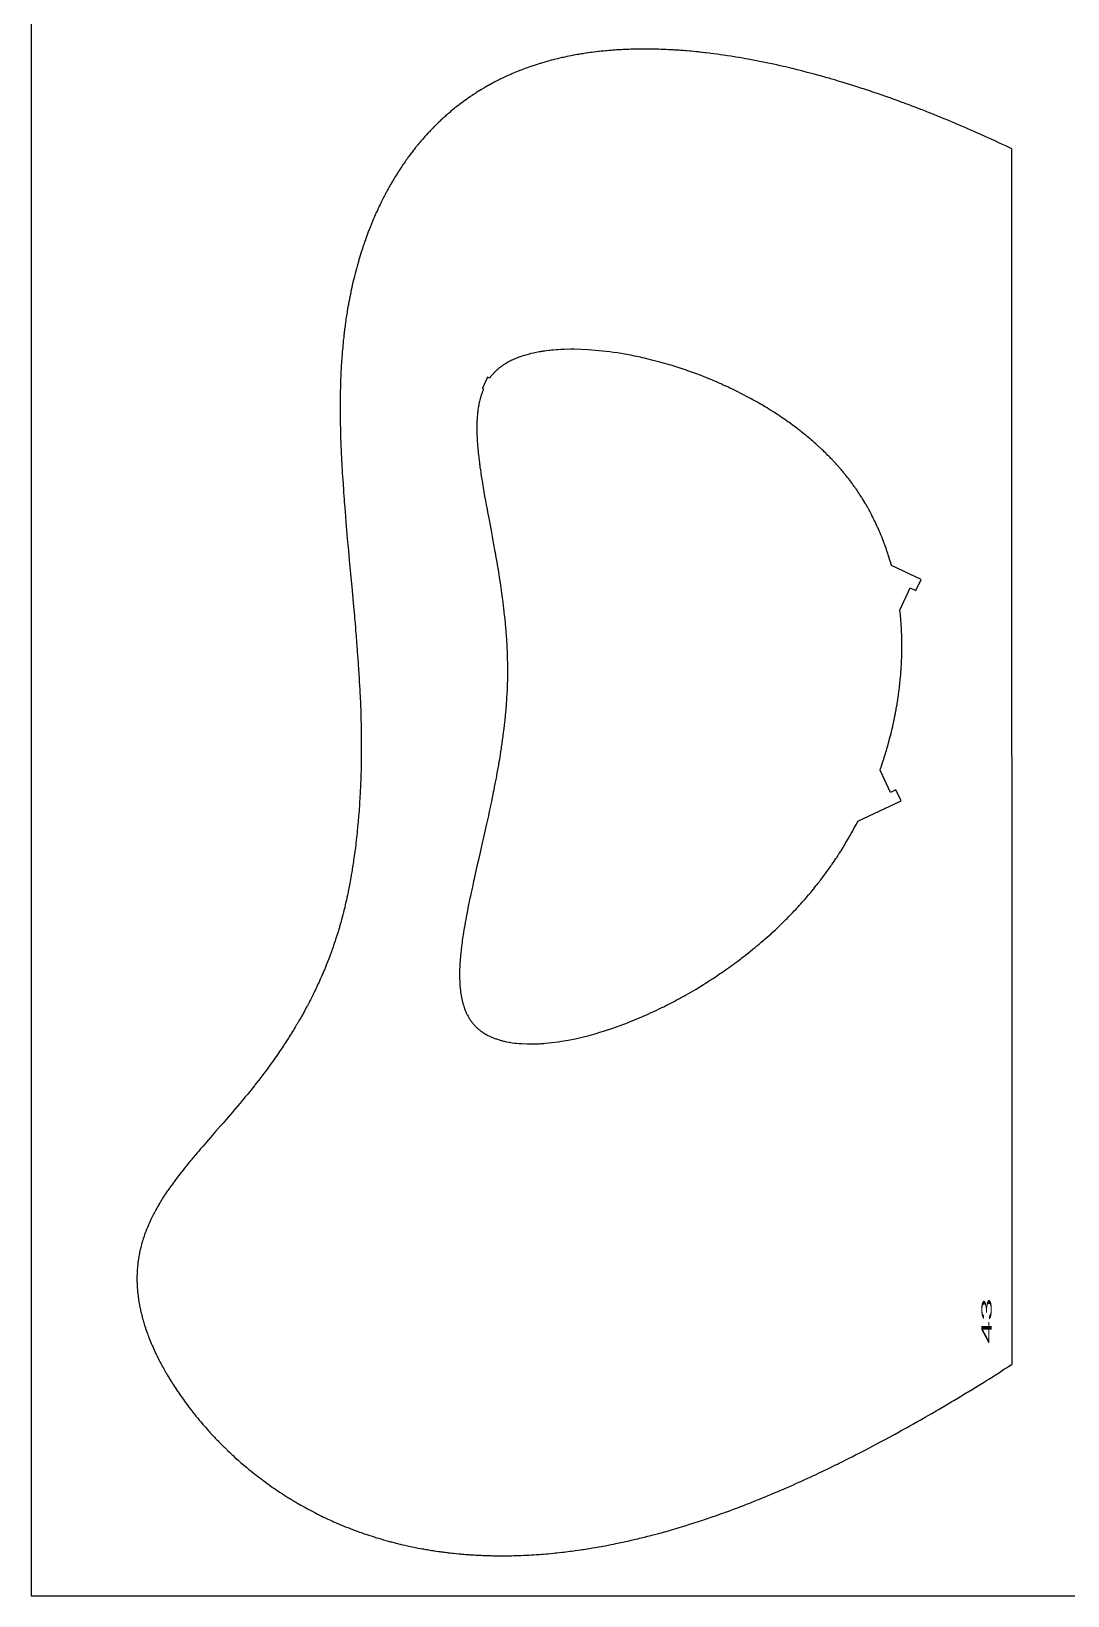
# Model space of a CAD drawing. Header units: metres. Extents: x 126 to 251, y -2 to 248.
# Drawn here: x 125.9 to 176.6, y -2.4 to 74 of the extents above; entities that cross this region are included whole.
import ezdxf

# ---------------------------------------------------------------- set-up
doc = ezdxf.new("R2010")
doc.units = ezdxf.units.M
doc.header["$MEASUREMENT"] = 0
doc.layers.add('1', color=7, linetype='Continuous', lineweight=0)
doc.styles.add('Style-ENGINEERING', font='ENGINEERING.shx')

msp = doc.modelspace()

# ---------------------------------------------------------------- linework, layer by layer
at = {"flags": 128}
for points in [[(250.89393, -2.443354), (250.89393, 247.556646), (125.89393, 247.556646), (125.89393, -2.443354), (250.89393, -2.443354)], [(173.832809, 68.251404), (173.634885, 68.345672), (173.535841, 68.392546), (173.387175, 68.462533), (173.238387, 68.532127), (173.163947, 68.566777), (173.014976, 68.635783), (172.940444, 68.670137), (172.828589, 68.721485), (172.679342, 68.789601), (172.604671, 68.823511), (172.492608, 68.87419), (172.324383, 68.949787), (172.1248, 69.03873), (172.024926, 69.082934), (171.875011, 69.148905), (171.724969, 69.214472), (171.649901, 69.247104), (171.499671, 69.312063), (171.424508, 69.34439), (171.311705, 69.39269), (171.110988, 69.477987), (171.010545, 69.520362), (170.859772, 69.58358), (170.708871, 69.646384), (170.633372, 69.67763), (170.482277, 69.73981), (170.40668, 69.770742), (170.293224, 69.816945), (170.091342, 69.898497), (169.990313, 69.938992), (169.83866, 69.999378), (169.686873, 70.059338), (169.61093, 70.089156), (169.458943, 70.148471), (169.382899, 70.177966), (169.268769, 70.222005), (169.065684, 70.299691), (168.964051, 70.338242), (168.811486, 70.3957), (168.658784, 70.452716), (168.58238, 70.481056), (168.429469, 70.537402), (168.352961, 70.565406), (168.238133, 70.607201), (168.033799, 70.680872), (167.931537, 70.717403), (167.778024, 70.771816), (167.624368, 70.825767), (167.547486, 70.852568), (167.393611, 70.905818), (167.316619, 70.932267), (167.201062, 70.971719), (166.995423, 71.041195), (166.892503, 71.075614), (166.737999, 71.12684), (166.583343, 71.17758), (166.505959, 71.202767), (166.351074, 71.25277), (166.273574, 71.277586), (166.157251, 71.314577), (166.019273, 71.358053), (165.950238, 71.379642), (165.846627, 71.411837), (165.691078, 71.459705), (165.535368, 71.507058), (165.457453, 71.530541), (165.301501, 71.577114), (165.223464, 71.600204), (165.10633, 71.634591), (164.967385, 71.674958), (164.897863, 71.694983), (164.793518, 71.72482), (164.63686, 71.769124), (164.480031, 71.812879), (164.401552, 71.83455), (164.244463, 71.877472), (164.165854, 71.898723), (164.047857, 71.930334), (163.90788, 71.967384), (163.837838, 71.985739), (163.732709, 72.013058), (163.574864, 72.053549), (163.416836, 72.093451), (163.337752, 72.113179), (163.179445, 72.152185), (163.100221, 72.171461), (162.981296, 72.200089), (162.840208, 72.233571), (162.769607, 72.250128), (162.663633, 72.274732), (162.504509, 72.311112), (162.345186, 72.346853), (162.265449, 72.364482), (162.105823, 72.39925), (162.025933, 72.416387), (161.906002, 72.441782), (161.763709, 72.471392), (161.6925, 72.485996), (161.585609, 72.50765), (161.425092, 72.539555), (161.264358, 72.570762), (161.183908, 72.586101), (161.022842, 72.616241), (160.942224, 72.63104), (160.821192, 72.652897), (160.677579, 72.678265), (160.605704, 72.690729), (160.497805, 72.709145), (160.335758, 72.736135), (160.173471, 72.762352), (160.092236, 72.775167), (159.929582, 72.800203), (159.848162, 72.81242), (159.725913, 72.830367), (159.592181, 72.849449), (159.52525, 72.858781), (159.424772, 72.872516), (159.273868, 72.892519), (159.122736, 72.911792), (159.047084, 72.921151), (158.895604, 72.939306), (158.819774, 72.9481), (158.705919, 72.960932), (158.688539, 72.962851), (158.569527, 72.975711), (158.51002, 72.981954), (158.420759, 72.991085), (158.286867, 73.004249), (158.152972, 73.016769), (158.086025, 73.022785), (157.952128, 73.034325), (157.885179, 73.039847), (157.784755, 73.047818), (157.638265, 73.058766), (157.56502, 73.063936), (157.45515, 73.071306), (157.345279, 73.078211), (157.290344, 73.081487), (157.180471, 73.087684), (157.125534, 73.090604), (157.043128, 73.094759), (156.933253, 73.099877), (156.878315, 73.102253), (156.795907, 73.105588), (156.672293, 73.110069), (156.562413, 73.113523), (156.507473, 73.115061), (156.425062, 73.117131), (156.301443, 73.119698), (156.177823, 73.121611), (156.116012, 73.12232), (156.018335, 73.123102), (155.969497, 73.123336), (155.896238, 73.12349), (155.786348, 73.123272), (155.676457, 73.122511), (155.621511, 73.121925), (155.511618, 73.120338), (155.456671, 73.119335), (155.374249, 73.117568), (155.264353, 73.114716), (155.209404, 73.113076), (155.12698, 73.110346), (155.003343, 73.105639), (154.893441, 73.100833), (154.83849, 73.098207), (154.756062, 73.093989), (154.632418, 73.087025), (154.508773, 73.079289), (154.446949, 73.075128), (154.356885, 73.068714), (154.311852, 73.065349), (154.244302, 73.060102), (154.142976, 73.051781), (154.041649, 73.042911), (153.990985, 73.038269), (153.889655, 73.028567), (153.83899, 73.023505), (153.762991, 73.015646), (153.661659, 73.004667), (153.610992, 72.998961), (153.53499, 72.990131), (153.420987, 72.976266), (153.403599, 72.974086), (153.284666, 72.958702), (153.225293, 72.950711), (153.136349, 72.938351), (153.047547, 72.925539), (153.003199, 72.918963), (152.914609, 72.905467), (152.870368, 72.898547), (152.804073, 72.887952), (152.715806, 72.87342), (152.671726, 72.86598), (152.605675, 72.854602), (152.506752, 72.83704), (152.410732, 72.819389), (152.362788, 72.810351), (152.362788, 72.810351), (152.290954, 72.796527), (152.183393, 72.775186), (152.076059, 72.753114), (152.022477, 72.741802), (151.915487, 72.718624), (151.862079, 72.706756), (151.782075, 72.688603), (151.675609, 72.663742), (151.622464, 72.651028), (151.542857, 72.6316), (151.463384, 72.611743), (151.423698, 72.601652), (151.318033, 72.574213), (151.265291, 72.560203), (151.186292, 72.538822), (151.10743, 72.517), (151.068051, 72.505922), (150.989396, 72.483434), (150.950121, 72.472022), (150.891274, 72.454693), (150.798441, 72.426792), (150.7521, 72.412603), (150.682681, 72.391019), (150.578763, 72.357963), (150.475101, 72.324085), (150.423367, 72.306836), (150.320093, 72.271713), (150.268553, 72.253837), (150.191367, 72.226628), (150.088683, 72.189609), (150.03744, 72.170779), (149.960701, 72.142132), (149.884113, 72.113001), (149.845876, 72.098252), (149.777993, 72.07173), (149.744096, 72.058323), (149.693309, 72.03803), (149.617256, 72.007177), (149.541359, 71.975825), (149.503469, 71.95996), (149.427806, 71.927854), (149.390033, 71.911611), (149.333449, 71.887008), (149.244214, 71.847542), (149.19968, 71.827538), (149.132986, 71.797192), (149.06642, 71.766435), (149.033185, 71.750902), (148.966812, 71.719524), (148.933674, 71.703678), (148.884029, 71.679714), (148.817949, 71.647394), (148.784958, 71.631076), (148.735534, 71.606399), (148.661538, 71.568936), (148.595906, 71.53518), (148.56314, 71.51814), (148.514054, 71.492379), (148.440568, 71.453278), (148.367254, 71.413625), (148.330663, 71.39359), (148.32295, 71.389347), (148.250317, 71.349024), (148.202103, 71.321896), (148.170053, 71.303702), (148.106174, 71.267052), (148.058459, 71.239336), (148.026741, 71.22075), (147.963526, 71.183318), (147.932028, 71.164471), (147.869255, 71.126518), (147.806774, 71.088219), (147.765284, 71.062495), (147.682693, 71.010585), (147.636465, 70.981116), (147.605737, 70.961362), (147.5445, 70.921597), (147.513991, 70.901586), (147.453191, 70.861305), (147.392682, 70.820682), (147.352504, 70.793409), (147.272535, 70.738408), (147.242679, 70.717626), (147.183185, 70.675806), (147.123979, 70.633646), (147.084669, 70.60535), (147.006433, 70.548305), (146.948092, 70.505125), (146.909357, 70.47615), (146.832271, 70.41775), (146.793919, 70.388324), (146.717595, 70.329023), (146.64178, 70.269124), (146.591518, 70.228859), (146.558135, 70.201868), (146.491668, 70.147534), (146.460139, 70.121479), (146.397352, 70.069051), (146.334927, 70.016196), (146.29351, 69.980724), (146.265988, 69.95697), (146.211158, 69.909212), (146.149812, 69.855083), (146.109115, 69.818762), (146.082072, 69.794444), (146.028199, 69.745557), (145.987979, 69.708673), (145.961254, 69.683979), (145.908016, 69.634342), (145.881503, 69.6094), (145.828687, 69.559265), (145.776153, 69.508798), (145.741286, 69.47497), (145.671926, 69.406872), (145.628292, 69.363476), (145.599313, 69.334415), (145.54162, 69.27598), (145.512906, 69.246606), (145.455742, 69.187546), (145.398931, 69.128071), (145.361253, 69.08819), (145.33622, 69.0615), (145.286364, 69.007875), (145.215855, 68.930959), (145.169161, 68.879314), (145.13817, 68.844721), (145.07652, 68.775143), (145.030572, 68.722618), (145.000078, 68.687438), (144.939421, 68.616689), (144.909258, 68.58112), (144.849262, 68.509593), (144.789705, 68.437548), (144.750244, 68.38923), (144.724045, 68.356891), (144.671907, 68.291907), (144.666429, 68.28503), (144.616149, 68.221473), (144.582873, 68.178969), (144.516901, 68.093643), (144.484203, 68.050823), (144.419379, 67.964869), (144.355311, 67.878502), (144.313015, 67.820697), (144.285001, 67.78206), (144.229412, 67.704546), (144.193557, 67.653944), (144.16979, 67.620136), (144.122578, 67.552343), (144.099134, 67.518358), (144.052565, 67.450213), (144.006421, 67.381836), (143.975893, 67.336123), (143.915396, 67.244391), (143.881691, 67.192615), (143.859351, 67.158026), (143.81498, 67.08868), (143.792948, 67.053923), (143.74919, 66.984241), (143.705838, 66.914337), (143.677162, 66.867612), (143.620343, 66.77387), (143.588693, 66.72097), (143.567718, 66.685635), (143.526063, 66.614804), (143.505383, 66.579308), (143.464317, 66.508155), (143.423641, 66.436788), (143.396739, 66.389093), (143.343448, 66.293422), (143.313772, 66.239443), (143.294108, 66.203391), (143.255063, 66.131133), (143.235683, 66.094926), (143.197207, 66.022357), (143.159106, 65.949583), (143.133914, 65.900953), (143.084026, 65.803422), (143.056253, 65.748402), (143.037854, 65.711659), (143.001331, 65.638022), (142.983207, 65.601128), (142.947235, 65.527191), (142.911627, 65.453054), (142.88809, 65.403518), (142.841499, 65.304185), (142.815573, 65.248155), (142.798402, 65.210741), (142.764328, 65.135766), (142.747425, 65.098204), (142.713886, 65.022936), (142.680704, 64.947473), (142.65878, 64.897057), (142.615402, 64.795966), (142.572569, 64.694335), (142.544362, 64.62639), (142.525711, 64.581009), (142.488781, 64.490045), (142.488781, 64.490045), (142.461406, 64.421645), (142.44331, 64.375961), (142.407485, 64.284392), (142.389756, 64.238507), (142.354665, 64.146536), (142.320061, 64.0543), (142.297262, 63.99266), (142.282182, 63.951502), (142.252309, 63.869029), (142.246386, 63.852523), (142.231108, 63.809717), (142.200896, 63.724045), (142.171137, 63.638292), (142.151549, 63.58108), (142.112968, 63.46655), (142.084552, 63.380562), (142.065852, 63.323194), (142.029035, 63.208354), (142.010916, 63.150883), (141.975252, 63.035841), (141.940346, 62.920666), (141.917492, 62.843809), (141.90244, 62.792538), (141.872774, 62.689921), (141.855875, 62.630502), (141.822655, 62.511564), (141.7902, 62.392492), (141.768983, 62.313036), (141.755024, 62.260033), (141.727548, 62.15395), (141.697337, 62.034483), (141.677604, 61.954766), (141.664629, 61.901591), (141.639108, 61.795163), (141.62034, 61.715277), (141.608005, 61.661989), (141.583757, 61.555338), (141.571842, 61.501975), (141.548429, 61.395177), (141.525566, 61.288283), (141.510628, 61.216966), (141.500803, 61.169398), (141.481473, 61.074206), (141.46946, 61.013929), (141.44594, 60.893286), (141.423089, 60.772525), (141.408225, 60.691952), (141.398478, 60.638209), (141.379375, 60.530653), (141.358499, 60.409545), (141.344942, 60.328743), (141.336063, 60.274846), (141.318685, 60.166987), (141.305982, 60.086035), (141.29767, 60.032039), (141.281421, 59.923982), (141.273483, 59.86992), (141.257976, 59.761732), (141.24296, 59.653458), (141.233221, 59.581228), (141.214388, 59.436653), (141.204801, 59.360352), (141.198541, 59.309461), (141.186337, 59.207625), (141.180391, 59.156679), (141.168811, 59.054733), (141.157645, 58.952714), (141.150431, 58.884661), (141.136548, 58.748459), (141.126125, 58.64111), (141.119423, 58.569501), (141.106603, 58.42618), (141.100482, 58.354469), (141.088809, 58.210946), (141.077882, 58.067292), (141.071006, 57.971451), (141.0666, 57.907526), (141.058214, 57.779601), (141.051802, 57.675446), (141.04773, 57.605975), (141.040065, 57.466947), (141.036469, 57.397391), (141.029744, 57.258198), (141.023631, 57.118897), (141.01989, 57.025972), (141.017542, 56.963995), (141.013195, 56.839981), (141.012055, 56.805089), (141.00965, 56.727556), (141.005368, 56.572523), (141.001775, 56.417531), (140.999754, 56.314227), (140.99857, 56.245366), (140.996587, 56.10767), (140.995235, 55.983768), (140.994556, 55.901181), (140.993723, 55.736038), (140.993565, 55.653481), (140.993752, 55.488399), (140.994597, 55.323356), (140.995516, 55.213349), (140.996283, 55.14002), (140.998183, 54.993385), (141.000157, 54.869683), (141.001657, 54.787226), (141.005092, 54.622339), (141.007023, 54.539908), (141.0113, 54.375071), (141.016118, 54.210266), (141.019623, 54.100414), (141.027312, 53.880751), (141.034482, 53.695451), (141.039598, 53.571938), (141.043154, 53.489604), (141.050607, 53.324958), (141.056487, 53.201491), (141.060541, 53.119187), (141.068968, 52.954599), (141.073335, 52.872314), (141.082371, 52.707763), (141.091796, 52.543235), (141.098288, 52.433562), (141.111756, 52.214245), (141.119604, 52.090896), (141.135865, 51.844231), (141.152841, 51.597609), (141.164535, 51.433217), (141.17249, 51.323632), (141.188765, 51.104484), (141.198125, 50.981225), (141.217263, 50.734733), (141.236925, 50.488273), (141.250303, 50.323982), (141.277656, 49.995436), (141.309276, 49.625872), (141.330793, 49.379523), (141.345309, 49.2153), (141.3747, 48.886876), (141.397012, 48.640574), (141.442165, 48.148003), (141.579205, 46.670382), (141.616932, 46.259912), (141.63563, 46.054667), (141.663409, 45.746783), (141.6908, 45.438876), (141.704328, 45.284913), (141.710375, 45.215627), (141.739543, 44.876899), (141.75386, 44.707538), (141.774962, 44.453498), (141.80152, 44.125049), (141.814464, 43.960828), (141.833426, 43.714499), (141.851805, 43.468174), (141.860763, 43.345014), (141.876285, 43.126066), (141.883845, 43.016593), (141.894921, 42.852387), (141.910916, 42.606082), (141.926127, 42.359783), (141.933423, 42.236636), (141.947369, 41.990348), (141.954006, 41.867206), (141.963525, 41.682498), (141.97282, 41.490953), (141.977241, 41.395182), (141.983579, 41.251528), (141.992405, 41.036053), (142.000381, 40.820585), (142.004039, 40.712854), (142.009179, 40.548695), (142.011551, 40.466617), (142.01486, 40.343503), (142.019262, 40.158836), (142.022986, 39.974174), (142.024592, 39.881845), (142.027289, 39.697192), (142.02838, 39.604867), (142.029691, 39.466383), (142.030648, 39.320493), (142.030963, 39.24755), (142.031229, 39.138136), (142.031161, 38.97402), (142.030529, 38.809908), (142.03, 38.727853), (142.028511, 38.563748), (142.027551, 38.481698), (142.025838, 38.358624), (142.023384, 38.212762), (142.021982, 38.139832), (142.01966, 38.03044), (142.015678, 37.866355), (142.011092, 37.702275), (142.00857, 37.620237), (142.003065, 37.456164), (142.00008, 37.37413), (141.99531, 37.251081), (141.989196, 37.105249), (141.989196, 37.105249), (141.98595, 37.032334), (141.980844, 36.922964), (141.972642, 36.758913), (141.963781, 36.594868), (141.959101, 36.512847), (141.949234, 36.34881), (141.944045, 36.266793), (141.935939, 36.143771), (141.924522, 35.979747), (141.91855, 35.897736), (141.909257, 35.774724), (141.899559, 35.651715), (141.894556, 35.590211), (141.882285, 35.444429), (141.87593, 35.371539), (141.866117, 35.262207), (141.850763, 35.098214), (141.834635, 34.934228), (141.826276, 34.852237), (141.80896, 34.68826), (141.8, 34.606274), (141.786176, 34.483298), (141.76702, 34.319336), (141.757127, 34.237358), (141.741888, 34.114393), (141.726162, 33.991433), (141.718116, 33.929955), (141.698388, 33.783094), (141.688255, 33.709666), (141.672712, 33.599526), (141.656755, 33.489389), (141.648618, 33.434322), (141.632026, 33.324189), (141.623569, 33.269123), (141.610681, 33.186525), (141.607953, 33.169238), (141.588992, 33.050952), (141.57933, 32.991872), (141.564607, 32.903332), (141.542002, 32.770703), (141.518764, 32.638294), (141.506906, 32.572172), (141.482704, 32.440098), (141.470359, 32.374146), (141.451533, 32.275324), (141.423402, 32.131408), (141.409034, 32.059555), (141.387102, 31.951908), (141.364707, 31.844422), (141.353334, 31.79074), (141.330235, 31.683499), (141.318508, 31.62994), (141.300692, 31.54968), (141.276515, 31.442814), (141.264244, 31.389444), (141.245607, 31.30947), (141.21713, 31.18969), (141.191285, 31.083404), (141.178173, 31.030327), (141.158265, 30.950794), (141.127861, 30.831684), (141.096798, 30.712804), (141.081016, 30.653451), (141.045341, 30.521765), (141.027188, 30.456032), (140.999559, 30.357571), (140.971447, 30.259278), (140.957207, 30.210195), (140.928358, 30.112159), (140.913747, 30.063205), (140.891596, 29.989857), (140.86464, 29.901969), (140.851008, 29.858079), (140.835741, 29.809353), (140.804825, 29.712036), (140.773402, 29.614894), (140.752172, 29.550232), (140.737894, 29.507166), (140.709037, 29.42114), (140.676097, 29.324527), (140.653857, 29.260215), (140.638905, 29.217384), (140.608705, 29.131826), (140.585793, 29.067747), (140.570395, 29.025072), (140.539302, 28.939824), (140.523606, 28.897251), (140.491919, 28.81221), (140.459837, 28.727306), (140.438229, 28.67078), (140.394489, 28.557909), (140.349489, 28.443876), (140.319092, 28.367992), (140.298651, 28.317464), (140.257346, 28.216556), (140.225998, 28.141002), (140.204925, 28.090694), (140.162357, 27.990225), (140.140863, 27.940063), (140.097457, 27.839885), (140.053494, 27.739901), (140.023877, 27.673352), (140.003995, 27.629034), (139.963902, 27.540511), (139.912534, 27.428693), (139.8779, 27.354283), (139.854639, 27.304736), (139.807706, 27.205785), (139.772147, 27.131696), (139.74827, 27.082363), (139.700107, 26.98384), (139.675822, 26.934649), (139.626845, 26.836408), (139.577328, 26.738356), (139.544016, 26.673092), (139.521676, 26.629629), (139.476677, 26.542814), (139.42635, 26.446844), (139.392511, 26.382965), (139.369825, 26.340422), (139.324147, 26.255444), (139.289623, 26.191803), (139.266481, 26.149419), (139.219893, 26.064757), (139.196449, 26.022479), (139.149259, 25.938026), (139.101669, 25.853713), (139.069721, 25.797581), (139.005295, 25.685501), (138.996505, 25.670322), (138.957635, 25.603519), (138.931605, 25.559072), (138.87927, 25.470385), (138.852966, 25.426145), (138.800084, 25.337871), (138.746842, 25.24987), (138.711148, 25.191353), (138.639288, 25.074675), (138.612179, 25.031043), (138.557699, 24.943977), (138.502873, 24.857172), (138.466132, 24.799446), (138.392196, 24.684337), (138.33635, 24.598303), (138.298934, 24.541086), (138.223661, 24.426987), (138.185806, 24.370103), (138.109664, 24.256661), (138.032951, 24.143649), (137.981496, 24.068545), (137.947055, 24.01858), (137.877845, 23.918897), (137.824554, 23.842785), (137.788887, 23.792149), (137.717221, 23.691129), (137.681224, 23.640743), (137.608904, 23.540217), (137.536155, 23.440014), (137.487421, 23.37339), (137.454829, 23.329052), (137.389397, 23.240562), (137.315399, 23.141304), (137.265843, 23.075301), (137.166198, 22.943698), (137.116113, 22.878094), (137.01543, 22.747275), (136.914072, 22.616966), (136.846133, 22.53037), (136.800679, 22.472761), (136.709393, 22.35783), (136.670732, 22.309457), (136.593147, 22.212908), (136.515218, 22.116619), (136.463078, 22.052569), (136.358355, 21.924802), (136.239858, 21.78158), (136.160483, 21.686384), (136.107408, 21.62304), (136.000902, 21.49662), (135.880554, 21.354797), (135.80004, 21.260462), (135.746248, 21.197659), (135.638412, 21.072244), (135.516735, 20.931425), (135.435435, 20.837684), (135.27248, 20.650468), (135.150028, 20.510235), (134.904806, 20.230009), (134.659616, 19.949757), (134.537211, 19.809485), (134.374368, 19.622173), (134.293153, 19.528357), (134.171657, 19.38738), (134.064044, 19.261769), (134.010393, 19.198843), (133.930133, 19.104287), (133.810279, 18.962036), (133.704346, 18.835123), (133.704346, 18.835123), (133.651614, 18.771485), (133.572834, 18.67578), (133.494461, 18.579761), (133.455436, 18.531626), (133.386338, 18.445835), (133.351929, 18.402831), (133.3005, 18.338183), (133.223787, 18.240876), (133.14762, 18.143146), (133.109752, 18.094114), (133.034466, 17.9957), (132.997057, 17.946312), (132.941249, 17.871993), (132.875599, 17.783529), (132.842982, 17.739136), (132.794326, 17.672337), (132.746005, 17.605278), (132.721973, 17.571649), (132.674175, 17.504185), (132.650411, 17.470348), (132.614938, 17.419459), (132.567973, 17.351349), (132.544636, 17.317181), (132.509816, 17.265786), (132.458016, 17.188359), (132.4162, 17.124966), (132.395428, 17.093164), (132.364444, 17.045328), (132.318366, 16.973263), (132.272781, 16.900817), (132.250178, 16.864448), (132.20536, 16.791408), (132.183149, 16.754734), (132.150086, 16.699529), (132.145601, 16.691982), (132.109822, 16.631259), (132.092099, 16.600828), (132.065725, 16.555094), (132.026646, 16.486292), (131.988156, 16.417244), (131.969135, 16.382626), (131.93155, 16.3132), (131.912989, 16.278391), (131.885441, 16.226054), (131.855407, 16.168032), (131.840555, 16.138952), (131.818487, 16.095244), (131.785863, 16.029483), (131.753819, 15.96348), (131.738018, 15.930386), (131.706865, 15.86401), (131.691515, 15.830728), (131.668776, 15.780684), (131.639, 15.713733), (131.624347, 15.68016), (131.602665, 15.629675), (131.570819, 15.553665), (131.543203, 15.485812), (131.529643, 15.451782), (131.509615, 15.400606), (131.489967, 15.349272), (131.480286, 15.323544), (131.461215, 15.271969), (131.451825, 15.246121), (131.437924, 15.207271), (131.416493, 15.14593), (131.405987, 15.115173), (131.39049, 15.068927), (131.367841, 14.999308), (131.345919, 14.929386), (131.335233, 14.894311), (131.314418, 14.823927), (131.304291, 14.788618), (131.289454, 14.735506), (131.27034, 14.664412), (131.261071, 14.628744), (131.247533, 14.575091), (131.234436, 14.521253), (131.228054, 14.494265), (131.22605, 14.485683), (131.210041, 14.415104), (131.199829, 14.368033), (131.193225, 14.336643), (131.180508, 14.273846), (131.171399, 14.226731), (131.16553, 14.195312), (131.154279, 14.132456), (131.148898, 14.101018), (131.138623, 14.038123), (131.128996, 13.975202), (131.122938, 13.93324), (131.119059, 13.905259), (131.111684, 13.849282), (131.104195, 13.787987), (131.099542, 13.747109), (131.096589, 13.719852), (131.091044, 13.665323), (131.087199, 13.624413), (131.084785, 13.597134), (131.080315, 13.542562), (131.078258, 13.515269), (131.0745, 13.460668), (131.071217, 13.406048), (131.06929, 13.369625), (131.066065, 13.296753), (131.063993, 13.235241), (131.062941, 13.19422), (131.062386, 13.166866), (131.061625, 13.112146), (131.061358, 13.071094), (131.061326, 13.04372), (131.061607, 12.988958), (131.06192, 12.96157), (131.062891, 12.906781), (131.064321, 12.851973), (131.065527, 12.815425), (131.068547, 12.742304), (131.072325, 12.669973), (131.07528, 12.621735), (131.077442, 12.589569), (131.082228, 12.525217), (131.086219, 12.476937), (131.089071, 12.444743), (131.09523, 12.380336), (131.098537, 12.348123), (131.105604, 12.283679), (131.113271, 12.21921), (131.118716, 12.176217), (131.122492, 12.147549), (131.130398, 12.090197), (131.13164, 12.081486), (131.139014, 12.031215), (131.144118, 11.997762), (131.154771, 11.930999), (131.160319, 11.897689), (131.17185, 11.831211), (131.183954, 11.764918), (131.192338, 11.720825), (131.198065, 11.691474), (131.209847, 11.632879), (131.216135, 11.60251), (131.229057, 11.541884), (131.242435, 11.481406), (131.251603, 11.441168), (131.270531, 11.360885), (131.27783, 11.330844), (131.292752, 11.270867), (131.308103, 11.211029), (131.318571, 11.171214), (131.340065, 11.091763), (131.348314, 11.06203), (131.365119, 11.002664), (131.382327, 10.943429), (131.394021, 10.904011), (131.417935, 10.825346), (131.436325, 10.766495), (131.4488, 10.72733), (131.474256, 10.649165), (131.487236, 10.610164), (131.513693, 10.532324), (131.540804, 10.454696), (131.559238, 10.403061), (131.571685, 10.368688), (131.596954, 10.300065), (131.61866, 10.24229), (131.633324, 10.203835), (131.663114, 10.127077), (131.678238, 10.088772), (131.708938, 10.012308), (131.740235, 9.936039), (131.761428, 9.885299), (131.775701, 9.851519), (131.804591, 9.784071), (131.830098, 9.725504), (131.847292, 9.68652), (131.882131, 9.608699), (131.899774, 9.569861), (131.935504, 9.492329), (131.971819, 9.414987), (131.996351, 9.363529), (132.012847, 9.32927), (132.046178, 9.260862), (132.053911, 9.245142), (132.079832, 9.192845), (132.097237, 9.15807), (132.132338, 9.08873), (132.150034, 9.054166), (132.185712, 8.985243), (132.221767, 8.916593), (132.246011, 8.870976), (132.294988, 8.780096), (132.339617, 8.6987), (132.369655, 8.644642), (132.389805, 8.608694), (132.430402, 8.537013), (132.461107, 8.483437), (132.481698, 8.447808), (132.523169, 8.376758), (132.523169, 8.376758), (132.544048, 8.341336), (132.586087, 8.270697), (132.6285, 8.200328), (132.65698, 8.153563), (132.714425, 8.060383), (132.747019, 8.008172), (132.768859, 7.973446), (132.812804, 7.904183), (132.834908, 7.869647), (132.879376, 7.800762), (132.924187, 7.732126), (132.95425, 7.686505), (133.014824, 7.595586), (133.049157, 7.544632), (133.072148, 7.510737), (133.118376, 7.443124), (133.188325, 7.342144), (133.235357, 7.275112), (133.266888, 7.230551), (133.330366, 7.141731), (133.384353, 7.067098), (133.420562, 7.0175), (133.4935, 6.918679), (133.530228, 6.869456), (133.604201, 6.771384), (133.678864, 6.673809), (133.72902, 6.609035), (133.762627, 6.565974), (133.830245, 6.480146), (133.868518, 6.43204), (133.945576, 6.336196), (134.023316, 6.240845), (134.075522, 6.177552), (134.110494, 6.135478), (134.180842, 6.051622), (134.251729, 5.968155), (134.287374, 5.926568), (134.341095, 5.86437), (134.422245, 5.771483), (134.504078, 5.67909), (134.545251, 5.633079), (134.612714, 5.558363), (134.646616, 5.521128), (134.697682, 5.465429), (134.774763, 5.38223), (134.852421, 5.299448), (134.891467, 5.258214), (134.969994, 5.176061), (135.009475, 5.135142), (135.068969, 5.07396), (135.081178, 5.061475), (135.150557, 4.990981), (135.196991, 4.944225), (135.228027, 4.913162), (135.290292, 4.85129), (135.337159, 4.805111), (135.368484, 4.774431), (135.431325, 4.713326), (135.462842, 4.6829), (135.526066, 4.622304), (135.589546, 4.562047), (135.632007, 4.522063), (135.717268, 4.442546), (135.762589, 4.400691), (135.853609, 4.317484), (135.945135, 4.234947), (136.006431, 4.180294), (136.04742, 4.144024), (136.129696, 4.071879), (136.176151, 4.03153), (136.269437, 3.951331), (136.363225, 3.871798), (136.426029, 3.819146), (136.468022, 3.784209), (136.552306, 3.71473), (136.627556, 3.653411), (136.665299, 3.622908), (136.722059, 3.577347), (136.80753, 3.509443), (136.893396, 3.442066), (136.936478, 3.408574), (137.022938, 3.341985), (137.066317, 3.308887), (137.131571, 3.259488), (137.218922, 3.194082), (137.262746, 3.161576), (137.328669, 3.113064), (137.42797, 3.040851), (137.506785, 2.984265), (137.54631, 2.956128), (137.605745, 2.914117), (137.695228, 2.851541), (137.785108, 2.789493), (137.830198, 2.758667), (137.920676, 2.697412), (137.966064, 2.666983), (138.034334, 2.621587), (138.12571, 2.561524), (138.171548, 2.531692), (138.240493, 2.487192), (138.344331, 2.421002), (138.438349, 2.361927), (138.485513, 2.332595), (138.556452, 2.288854), (138.663298, 2.223822), (138.770668, 2.159487), (138.82455, 2.127582), (138.93271, 2.064295), (138.986987, 2.032914), (139.068651, 1.986172), (139.177999, 1.924464), (139.232872, 1.893874), (139.31543, 1.84832), (139.398287, 1.803163), (139.439827, 1.780733), (139.489408, 1.754145), (139.58874, 1.701472), (139.688301, 1.649466), (139.754801, 1.615165), (139.79919, 1.592462), (139.888103, 1.54745), (139.988343, 1.497435), (140.055295, 1.464459), (140.099985, 1.442638), (140.189499, 1.399384), (140.25675, 1.367284), (140.301639, 1.346045), (140.391549, 1.303955), (140.436571, 1.283103), (140.526745, 1.241784), (140.617094, 1.200978), (140.677423, 1.174059), (140.717686, 1.156238), (140.798314, 1.120899), (140.911146, 1.072218), (140.986515, 1.040198), (141.036827, 1.019044), (141.137608, 0.977198), (141.213331, 0.946216), (141.263879, 0.925753), (141.365131, 0.885286), (141.415835, 0.865281), (141.517399, 0.825729), (141.619171, 0.786785), (141.687134, 0.76116), (141.732494, 0.744226), (141.823336, 0.710717), (141.938541, 0.66899), (142.01549, 0.641596), (142.066852, 0.623521), (142.169732, 0.587823), (142.247026, 0.561442), (142.29862, 0.544042), (142.401959, 0.509691), (142.453705, 0.492739), (142.557351, 0.459282), (142.661199, 0.426421), (142.730544, 0.404843), (142.776823, 0.390604), (142.869503, 0.362478), (142.987029, 0.32755), (143.065522, 0.30468), (143.117913, 0.289618), (143.222846, 0.259934), (143.301677, 0.238058), (143.354294, 0.223657), (143.459679, 0.195295), (143.512446, 0.181334), (143.61813, 0.153851), (143.724013, 0.126952), (143.794712, 0.109343), (143.841894, 0.097748), (143.936376, 0.074902), (143.981897, 0.064072), (144.073046, 0.042732), (144.164341, 0.021816), (144.225285, 0.008108), (144.347365, -0.018744), (144.439094, -0.038389), (144.500327, -0.051251), (144.622985, -0.076412), (144.68441, -0.088712), (144.807451, -0.11275), (144.930749, -0.13604), (145.013089, -0.151152), (145.068046, -0.161042), (145.17811, -0.180382), (145.195301, -0.183347), (145.250065, -0.19269), (145.359592, -0.210917), (145.469117, -0.228536), (145.542133, -0.239945), (145.590809, -0.247403), (145.688162, -0.261963), (145.797683, -0.277778), (145.870696, -0.287992), (145.919371, -0.294655), (146.01672, -0.307632), (146.01672, -0.307632), (146.089731, -0.317061), (146.138405, -0.323203), (146.235751, -0.335142), (146.284424, -0.34094), (146.381769, -0.352194), (146.479113, -0.362995), (146.544008, -0.369945), (146.673797, -0.383247), (146.796038, -0.395052), (146.877532, -0.402534), (146.93186, -0.407351), (147.040516, -0.416573), (147.122007, -0.423133), (147.176334, -0.427337), (147.284987, -0.435339), (147.339313, -0.439138), (147.447964, -0.446336), (147.556613, -0.453002), (147.629046, -0.457151), (147.677334, -0.459787), (147.773909, -0.464748), (147.896135, -0.470434), (147.977619, -0.473859), (148.031941, -0.475981), (148.140584, -0.479837), (148.222065, -0.482392), (148.276385, -0.483935), (148.385025, -0.48664), (148.439345, -0.487803), (148.547983, -0.489748), (148.65662, -0.49119), (148.729044, -0.491874), (148.87389, -0.492578), (148.996103, -0.492488), (149.077577, -0.492082), (149.131893, -0.491658), (149.240523, -0.490445), (149.321995, -0.489216), (149.37631, -0.488246), (149.484938, -0.485943), (149.539251, -0.484611), (149.647877, -0.481589), (149.756502, -0.47809), (149.828918, -0.475494), (149.973749, -0.469674), (150.095948, -0.464115), (150.177413, -0.46008), (150.231723, -0.457246), (150.340342, -0.451229), (150.421805, -0.446414), (150.476114, -0.44306), (150.58473, -0.43601), (150.639038, -0.432314), (150.747652, -0.424581), (150.856266, -0.416395), (150.928674, -0.410688), (151.07349, -0.398677), (151.144765, -0.392474), (151.287315, -0.379495), (151.429863, -0.365755), (151.524894, -0.356176), (151.588248, -0.349604), (151.714954, -0.336015), (151.857496, -0.320023), (151.952523, -0.308949), (152.015874, -0.301385), (152.142576, -0.285819), (152.237601, -0.273765), (152.30095, -0.265549), (152.427648, -0.248686), (152.490997, -0.240041), (152.617693, -0.222323), (152.744387, -0.204038), (152.828849, -0.191535), (152.885157, -0.183062), (152.997772, -0.165783), (153.014952, -0.163109), (153.165618, -0.139215), (153.265925, -0.122873), (153.332736, -0.111797), (153.466213, -0.089212), (153.566196, -0.071896), (153.632791, -0.060175), (153.765842, -0.036307), (153.832296, -0.024163), (153.965067, 0.000543), (154.097653, 0.025802), (154.185942, 0.042946), (154.244757, 0.054509), (154.36228, 0.077956), (154.482632, 0.102436), (154.562784, 0.119001), (154.722894, 0.152717), (154.802852, 0.169865), (154.962577, 0.204736), (155.122048, 0.240365), (155.228223, 0.264536), (155.298945, 0.280834), (155.440243, 0.313868), (155.559313, 0.342192), (155.638617, 0.361302), (155.797044, 0.400064), (155.876167, 0.419714), (156.034237, 0.459547), (156.192072, 0.500085), (156.297166, 0.527498), (156.367172, 0.545944), (156.507047, 0.583244), (156.624928, 0.615134), (156.703444, 0.636606), (156.860308, 0.680054), (156.938657, 0.702028), (157.095189, 0.746473), (157.251503, 0.791573), (157.355592, 0.822001), (157.424931, 0.842445), (157.563483, 0.883713), (157.680257, 0.918923), (157.75804, 0.942594), (157.913449, 0.990405), (157.991076, 1.014544), (158.146176, 1.063285), (158.301072, 1.112637), (158.404223, 1.145875), (158.472942, 1.168182), (158.61026, 1.213151), (158.726, 1.251459), (158.803099, 1.277181), (158.957151, 1.329065), (159.034104, 1.355224), (159.187866, 1.407976), (159.341438, 1.4613), (159.443714, 1.497164), (159.511851, 1.521213), (159.648016, 1.569641), (159.762791, 1.610844), (159.83925, 1.638484), (159.992032, 1.694176), (160.068355, 1.722226), (160.220866, 1.778731), (160.373198, 1.835772), (160.474654, 1.874094), (160.542248, 1.899772), (160.677333, 1.951439), (160.791204, 1.995353), (160.867064, 2.024791), (161.018656, 2.084051), (161.094388, 2.113872), (161.245726, 2.173894), (161.396897, 2.234418), (161.497585, 2.275045), (161.564669, 2.302251), (161.698741, 2.356955), (161.811764, 2.403412), (161.887063, 2.434535), (162.037539, 2.497141), (162.112717, 2.528625), (162.262954, 2.591947), (162.413034, 2.655741), (162.513001, 2.698531), (162.712728, 2.784727), (162.824955, 2.833572), (162.899726, 2.866277), (163.049153, 2.932028), (163.123811, 2.965072), (163.273014, 3.031495), (163.42207, 3.098361), (163.521359, 3.143183), (163.719743, 3.233408), (163.859079, 3.297307), (163.9519, 3.340115), (164.137375, 3.426229), (164.230031, 3.469533), (164.415179, 3.55663), (164.600111, 3.644374), (164.72328, 3.703225), (164.805341, 3.742615), (164.969338, 3.82177), (165.000453, 3.836853), (165.190403, 3.929375), (165.316848, 3.991388), (165.401061, 4.032876), (165.569291, 4.116198), (165.695293, 4.178992), (165.779213, 4.220996), (165.94686, 4.305343), (166.030589, 4.347684), (166.197857, 4.432699), (166.364875, 4.518154), (166.476084, 4.575364), (166.698176, 4.690358), (166.807047, 4.747085), (167.024482, 4.861078), (167.241514, 4.975781), (167.385981, 5.052638), (167.482196, 5.104047), (167.674394, 5.207272), (167.890254, 5.324039), (167.890254, 5.324039), (168.033949, 5.402255), (168.129653, 5.454563), (168.320841, 5.559567), (168.46404, 5.638657), (168.559415, 5.691543), (168.749952, 5.797692), (168.845115, 5.850953), (169.035229, 5.957847), (169.225065, 6.065228), (169.351471, 6.137084), (169.435675, 6.185106), (169.603922, 6.281429), (169.710283, 6.342576), (169.922754, 6.465309), (170.134895, 6.588622), (170.276142, 6.671148), (170.370227, 6.726306), (170.558208, 6.836955), (170.76939, 6.961958), (170.910004, 7.045598), (171.003671, 7.101492), (171.190824, 7.213599), (171.331031, 7.297955), (171.424429, 7.354323), (171.611048, 7.467369), (171.704271, 7.524045), (171.890543, 7.637702), (172.076588, 7.751759), (172.200493, 7.828017), (172.448007, 7.981054), (172.604436, 8.078252), (172.708636, 8.143202), (172.916833, 8.273459), (173.020831, 8.338764), (173.228627, 8.469726), (173.436162, 8.60115), (173.574374, 8.689019), (173.666452, 8.74771), (173.850458, 8.865356), (173.832809, 68.251404)], [(166.313382, 35.402545), (168.425063, 36.387238), (168.171492, 36.931022), (167.8996, 36.804237), (167.392458, 37.891806), (167.422179, 37.976463), (167.441769, 38.032954), (167.480409, 38.146058), (167.499459, 38.20267), (167.537017, 38.316011), (167.573853, 38.429503), (167.598008, 38.505246), (167.64535, 38.656918), (167.680009, 38.770829), (167.702709, 38.846842), (167.747138, 38.999033), (167.768864, 39.075208), (167.81134, 39.227707), (167.89237, 39.53326), (167.930917, 39.686287), (167.968147, 39.839464), (167.986268, 39.916104), (168.012828, 40.031125), (168.038644, 40.146213), (168.051272, 40.203781), (168.084033, 40.357365), (168.099915, 40.434192), (168.123111, 40.549472), (168.145556, 40.664795), (168.156496, 40.72247), (168.177811, 40.837845), (168.188185, 40.895544), (168.203392, 40.982104), (168.223005, 41.097536), (168.232527, 41.155258), (168.246454, 41.241847), (168.259953, 41.328441), (168.266542, 41.371739), (168.289101, 41.525688), (168.299871, 41.602661), (168.315388, 41.718112), (168.330139, 41.833549), (168.337226, 41.89126), (168.350824, 42.006666), (168.357335, 42.064358), (168.366738, 42.150882), (168.378601, 42.266217), (168.384242, 42.323869), (168.392341, 42.410327), (168.400003, 42.496758), (168.403671, 42.539963), (168.412916, 42.655138), (168.417247, 42.712704), (168.423378, 42.799023), (168.429069, 42.885305), (168.43175, 42.928431), (168.436782, 43.014652), (168.439133, 43.057747), (168.442453, 43.122368), (168.449329, 43.275438), (168.452242, 43.351914), (168.455957, 43.46655), (168.458882, 43.581088), (168.460048, 43.638317), (168.461786, 43.752696), (168.462358, 43.809844), (168.462844, 43.895511), (168.462797, 44.009628), (168.462474, 44.06664), (168.461617, 44.152098), (168.460312, 44.237482), (168.45949, 44.280145), (168.45675, 44.393817), (168.455079, 44.4506), (168.452197, 44.535704), (168.448864, 44.620724), (168.447027, 44.663201), (168.443015, 44.748089), (168.440839, 44.790499), (168.437362, 44.854071), (168.43055, 44.966957), (168.426841, 45.023336), (168.420898, 45.107821), (168.414499, 45.192206), (168.411129, 45.23436), (168.404045, 45.318589), (168.400331, 45.360664), (168.394546, 45.423725), (168.386432, 45.507711), (168.382203, 45.549662), (168.375644, 45.612536), (168.365321, 45.706724), (168.872463, 46.794294), (169.144355, 46.667508), (169.397926, 47.211293), (167.948367, 47.887233), (167.898557, 48.063543), (167.872769, 48.151358), (167.846392, 48.238941), (167.832983, 48.282645), (167.80572, 48.369875), (167.791867, 48.4134), (167.770811, 48.478575), (167.742217, 48.565263), (167.727697, 48.608514), (167.705639, 48.673274), (167.671926, 48.77015), (167.641326, 48.855992), (167.625802, 48.898817), (167.602237, 48.962933), (167.56626, 49.05883), (167.529525, 49.154392), (167.510874, 49.202046), (167.477247, 49.286552), (167.460208, 49.328702), (167.434368, 49.391799), (167.394974, 49.486151), (167.354817, 49.580147), (167.334453, 49.62701), (167.29315, 49.720464), (167.272211, 49.767053), (167.240444, 49.836764), (167.202236, 49.919112), (167.182904, 49.960174), (167.153622, 50.021627), (167.109057, 50.113488), (167.063721, 50.204962), (167.040763, 50.250552), (166.994269, 50.341438), (166.970732, 50.386731), (166.935063, 50.454484), (166.886826, 50.544467), (166.862416, 50.589305), (166.825438, 50.65637), (166.788021, 50.723203), (166.769149, 50.756531), (166.723976, 50.835295), (166.701158, 50.874551), (166.666643, 50.933279), (166.614217, 51.021013), (166.561009, 51.108313), (166.534111, 51.1518), (166.497942, 51.209611), (166.479726, 51.238442), (166.452239, 51.281597), (166.410639, 51.34612), (166.37329, 51.403261), (166.354484, 51.431756), (166.32611, 51.474404), (166.28318, 51.538162), (166.239805, 51.60166), (166.217951, 51.633312), (166.178824, 51.689419), (166.159129, 51.717395), (166.12942, 51.759261), (166.084485, 51.821837), (166.039104, 51.884147), (166.016245, 51.9152), (165.970192, 51.977104), (165.946998, 52.007954), (165.911996, 52.054101), (165.859751, 52.122089), (165.824616, 52.167226), (165.801058, 52.197234), (165.753622, 52.257048), (165.717767, 52.301733), (165.693731, 52.331438), (165.645344, 52.390649), (165.620994, 52.420153), (165.571984, 52.478959), (165.522562, 52.537497), (165.489388, 52.576372), (165.422499, 52.653762), (165.38456, 52.697083), (165.359143, 52.725879), (165.308011, 52.783268), (165.282298, 52.811861), (165.230579, 52.868844), (165.178472, 52.925556), (165.14352, 52.963213), (165.073109, 53.038164), (165.046532, 53.066146), (164.993095, 53.121906), (164.939287, 53.177394), (164.903211, 53.214234), (164.83057, 53.28755), (164.775668, 53.342218), (164.738867, 53.378512), (164.664793, 53.450734), (164.627522, 53.486662), (164.552516, 53.558153), (164.476899, 53.629155), (164.323866, 53.769691), (164.2804, 53.808864), (164.251321, 53.834893), (164.192919, 53.886743), (164.163597, 53.912565), (164.104713, 53.964), (164.045513, 54.015159), (164.045513, 54.015159), (164.005873, 54.049111), (163.926179, 54.116645), (163.896153, 54.141843), (163.835874, 54.19203), (163.775294, 54.24194), (163.734743, 54.275058), (163.653247, 54.340923), (163.591787, 54.389996), (163.550655, 54.422556), (163.468011, 54.487304), (163.426503, 54.519492), (163.343118, 54.583494), (163.259249, 54.646997), (163.090091, 54.772505), (162.994129, 54.842224), (162.929838, 54.888351), (162.886838, 54.918946), (162.800509, 54.979759), (162.73548, 55.025039), (162.691994, 55.055068), (162.604708, 55.114749), (162.56091, 55.1444), (162.473009, 55.203325), (162.384708, 55.261744), (162.206941, 55.377065), (162.139889, 55.419787), (162.095072, 55.44811), (162.005166, 55.504376), (161.960079, 55.532317), (161.869643, 55.58782), (161.778864, 55.642812), (161.596308, 55.751266), (161.550468, 55.77806), (161.458553, 55.831264), (161.366332, 55.883955), (161.181008, 55.987797), (161.08792, 56.038947), (160.900937, 56.1397), (160.712931, 56.238387), (160.33412, 56.429543), (160.280574, 56.455757), (160.173292, 56.507691), (160.065769, 56.558965), (159.993958, 56.592781), (159.946029, 56.615161), (159.850043, 56.65953), (159.741864, 56.708818), (159.669636, 56.741308), (159.621437, 56.762804), (159.524934, 56.805401), (159.452467, 56.837005), (159.404116, 56.857909), (159.307321, 56.899322), (159.258879, 56.919831), (159.161913, 56.960453), (159.064842, 57.000546), (158.870424, 57.079145), (158.760922, 57.122424), (158.687871, 57.150904), (158.63915, 57.169724), (158.541665, 57.206965), (158.468519, 57.234547), (158.41974, 57.252768), (158.322154, 57.28881), (158.273348, 57.30663), (158.175718, 57.34187), (158.078068, 57.376576), (157.882744, 57.444378), (157.8095, 57.46925), (157.760675, 57.485663), (157.663037, 57.518087), (157.614227, 57.534096), (157.516629, 57.565711), (157.419068, 57.596787), (157.224092, 57.657316), (157.175384, 57.67211), (157.07802, 57.701292), (156.98073, 57.729931), (156.786408, 57.785578), (156.689393, 57.812586), (156.495695, 57.864964), (156.302497, 57.915156), (155.917866, 58.00896), (155.869973, 58.020067), (155.774323, 58.041867), (155.67886, 58.063117), (155.48853, 58.103958), (155.393679, 58.123549), (155.20465, 58.161068), (155.016571, 58.196365), (154.643531, 58.260272), (154.550969, 58.274852), (154.366743, 58.302331), (154.183767, 58.327564), (153.821836, 58.371273), (153.115926, 58.431511), (152.773016, 58.447956), (152.437514, 58.455229), (152.272709, 58.455413), (151.949322, 58.448848), (151.790875, 58.442089), (151.63468, 58.433005), (151.557449, 58.42759), (151.404759, 58.415009), (151.329318, 58.407842), (151.25449, 58.40009), (151.217308, 58.395995), (151.070158, 58.378146), (150.997542, 58.368341), (150.925577, 58.357948), (150.889842, 58.35253), (150.818869, 58.341254), (150.783634, 58.335394), (150.731099, 58.326328), (150.457478, 58.27236), (150.324929, 58.241819), (150.195308, 58.2089), (150.131617, 58.191547), (150.006516, 58.155051), (149.945122, 58.135907), (149.884511, 58.116163), (149.854501, 58.106067), (149.736461, 58.064183), (149.678654, 58.04234), (149.621667, 58.019896), (149.593483, 58.008448), (149.537742, 57.9851), (149.510186, 57.9732), (149.469249, 57.955067), (149.362433, 57.90505), (149.310323, 57.879135), (149.25909, 57.852613), (149.233804, 57.839125), (149.183901, 57.811693), (149.159285, 57.797749), (149.122784, 57.776549), (149.074912, 57.747749), (149.051318, 57.733121), (149.01636, 57.710893), (148.981923, 57.688322), (148.9649, 57.676907), (148.935593, 57.65684), (148.916275, 57.643318), (148.878165, 57.615929), (148.859372, 57.602062), (148.822308, 57.573986), (148.785934, 57.545453), (148.762066, 57.526179), (148.746324, 57.513218), (148.715241, 57.487027), (148.697992, 57.472139), (148.664, 57.442024), (148.630678, 57.41146), (148.608833, 57.390836), (148.594433, 57.376977), (148.566025, 57.348995), (148.534684, 57.317096), (148.514153, 57.295585), (148.500625, 57.281135), (148.473952, 57.251976), (148.454281, 57.229879), (148.441324, 57.215039), (148.415788, 57.185102), (148.403207, 57.170004), (148.378419, 57.139552), (148.354126, 57.108758), (148.338204, 57.088039), (148.32771, 57.074142), (148.307011, 57.046148), (148.202918, 57.094688), (147.949347, 56.550903), (148.008868, 56.523148), (147.994077, 56.488737), (147.984426, 56.465642), (147.965622, 56.419081), (147.956469, 56.395616), (147.938654, 56.348318), (147.921489, 56.300531), (147.910405, 56.268403), (147.903174, 56.246865), (147.889088, 56.203502), (147.881385, 56.178943), (147.866448, 56.129464), (147.852134, 56.079508), (147.842934, 56.045939), (147.836952, 56.023442), (147.825348, 55.978169), (147.812862, 55.926791), (147.804871, 55.892278), (147.79969, 55.869155), (147.789676, 55.82263), (147.78247, 55.787496), (147.777808, 55.763959), (147.768827, 55.716612), (147.764506, 55.692801), (147.756201, 55.644909), (147.74834, 55.596655), (147.733936, 55.499072), (147.733936, 55.499072), (147.730198, 55.471369), (147.723127, 55.415626), (147.716593, 55.359436), (147.712532, 55.321729), (147.709954, 55.296481), (147.705109, 55.245723), (147.700147, 55.188204), (147.697123, 55.149614), (147.695232, 55.12378), (147.691749, 55.071854), (147.689396, 55.032684), (147.687949, 55.006463), (147.685346, 54.953768), (147.68216, 54.874089), (147.680509, 54.820549), (147.678319, 54.712464), (147.67773, 54.651082), (147.677589, 54.609928), (147.677907, 54.527066), (147.67836, 54.485359), (147.679849, 54.401397), (147.6821, 54.316709), (147.684017, 54.259849), (147.688829, 54.145174), (147.690964, 54.101844), (147.695764, 54.014655), (147.701259, 53.926763), (147.705301, 53.867781), (147.714272, 53.748895), (147.72176, 53.658929), (147.727106, 53.598573), (147.738625, 53.47696), (147.74479, 53.415706), (147.757907, 53.292311), (147.772045, 53.167745), (147.803241, 52.915148), (147.812685, 52.843284), (147.819139, 52.795177), (147.832417, 52.698489), (147.853229, 52.552288), (147.867679, 52.454047), (147.877559, 52.388213), (147.897892, 52.255736), (147.92164, 52.105423), (147.937964, 52.004472), (147.949055, 51.936844), (147.97172, 51.800813), (147.989123, 51.698115), (148.024903, 51.491012), (148.061881, 51.281666), (148.087141, 51.140879), (148.104229, 51.046484), (148.138954, 50.856423), (148.178808, 50.640611), (148.205783, 50.495584), (148.260547, 50.202823), (148.372333, 49.60683), (148.428785, 49.303802), (148.485229, 48.997558), (148.513359, 48.843261), (148.55069, 48.636342), (148.569257, 48.532382), (148.596953, 48.375826), (148.638081, 48.139632), (148.665171, 47.981281), (148.678604, 47.901844), (148.6986, 47.782366), (148.733654, 47.569021), (148.750921, 47.461905), (148.776468, 47.300687), (148.801559, 47.138828), (148.813922, 47.057662), (148.83826, 46.894865), (148.850227, 46.813238), (148.867912, 46.690515), (148.890973, 46.526366), (148.902271, 46.444073), (148.918915, 46.320366), (148.935182, 46.196341), (148.943169, 46.134211), (148.970746, 45.912684), (148.984034, 45.801563), (149.003312, 45.634447), (149.021772, 45.466819), (149.030684, 45.382817), (149.042228, 45.270624), (149.047851, 45.214446), (149.056097, 45.13008), (149.068031, 45.00331), (149.07819, 44.890406), (149.083108, 44.833878), (149.090278, 44.748993), (149.100562, 44.621457), (149.110265, 44.493677), (149.114894, 44.429697), (149.122751, 44.315809), (149.126498, 44.258796), (149.131886, 44.173193), (149.13944, 44.044599), (149.146347, 43.915786), (149.149552, 43.851299), (149.155459, 43.722166), (149.158156, 43.657521), (149.161876, 43.560459), (149.165771, 43.445278), (149.167507, 43.387629), (149.169842, 43.301084), (149.172731, 43.17111), (149.174871, 43.040953), (149.175655, 42.975807), (149.176643, 42.845384), (149.176842, 42.780109), (149.176768, 42.682117), (149.175964, 42.551319), (149.175255, 42.485861), (149.173802, 42.387601), (149.171878, 42.289255), (149.170736, 42.240051), (149.168447, 42.153817), (149.166718, 42.096294), (149.162777, 41.98117), (149.160568, 41.923571), (149.155679, 41.808302), (149.15017, 41.692944), (149.146157, 41.615992), (149.143333, 41.56467), (149.13733, 41.461982), (149.133748, 41.404195), (149.126145, 41.28857), (149.117967, 41.172881), (149.1122, 41.095723), (149.108216, 41.044271), (149.099922, 40.941337), (149.090075, 40.825494), (149.083212, 40.748242), (149.078505, 40.696732), (149.068781, 40.593692), (149.06122, 40.516398), (149.04542, 40.361778), (149.028736, 40.207129), (149.017134, 40.10402), (148.992809, 39.897796), (148.985705, 39.839799), (148.971158, 39.723811), (148.956167, 39.607838), (148.945933, 39.530535), (148.924897, 39.375963), (148.908636, 39.260071), (148.897571, 39.182832), (148.874913, 39.028411), (148.863327, 38.951233), (148.839653, 38.796951), (148.815332, 38.64278), (148.79877, 38.540067), (148.764839, 38.334823), (148.745298, 38.21949), (148.732095, 38.142651), (148.70528, 37.989102), (148.691675, 37.912396), (148.66408, 37.759126), (148.635995, 37.60606), (148.61701, 37.504135), (148.578446, 37.300593), (148.563789, 37.224375), (148.53417, 37.072129), (148.504166, 36.920149), (148.48396, 36.818984), (148.443093, 36.617041), (148.412071, 36.465941), (148.391226, 36.365385), (148.349174, 36.164716), (148.32798, 36.064612), (148.285293, 35.864885), (148.242251, 35.665827), (148.155326, 35.269846), (148.122511, 35.12213), (148.056656, 34.828046), (147.990657, 34.535854), (147.94667, 34.342164), (147.858972, 33.957583), (147.743266, 33.450998), (147.686232, 33.200534), (147.602074, 32.82859), (147.547087, 32.583242), (147.519979, 32.461381), (147.479844, 32.279635), (147.427401, 32.039307), (147.401674, 31.920022), (147.36375, 31.742221), (147.326673, 31.5658), (147.30847, 31.478117), (147.261084, 31.246055), (147.238052, 31.131001), (147.204376, 30.959669), (147.171797, 30.789865), (147.155936, 30.705545), (147.135247, 30.593734), (147.125104, 30.538094), (147.125104, 30.538094), (147.110148, 30.45497), (147.088307, 30.331047), (147.069507, 30.221672), (147.06033, 30.167263), (147.046847, 30.086), (147.027275, 29.964904), (147.008507, 29.844777), (146.999431, 29.785082), (146.968877, 29.574849), (146.954635, 29.470931), (146.941103, 29.367825), (146.93461, 29.316579), (146.922176, 29.214708), (146.91624, 29.164086), (146.907693, 29.088546), (146.896975, 28.98857), (146.89191, 28.938903), (146.884688, 28.864807), (146.877921, 28.791201), (146.87471, 28.754582), (146.86672, 28.65754), (146.863041, 28.609352), (146.857922, 28.537491), (146.85329, 28.466137), (146.851158, 28.430651), (146.847268, 28.360067), (146.845511, 28.324968), (146.843114, 28.272565), (146.839567, 28.18013), (146.838139, 28.134265), (146.836438, 28.06591), (146.835269, 27.99809), (146.834886, 27.964382), (146.83453, 27.897373), (146.834558, 27.864073), (146.834859, 27.814379), (146.835751, 27.748604), (146.836408, 27.715924), (146.837662, 27.667165), (146.840149, 27.594617), (146.849005, 27.425517), (146.855026, 27.342497), (146.862132, 27.260509), (146.866097, 27.219906), (146.874859, 27.139485), (146.879662, 27.099671), (146.887397, 27.040447), (146.898714, 26.962418), (146.904807, 26.923808), (146.914496, 26.8664), (146.92485, 26.809606), (146.930279, 26.78144), (146.945583, 26.707091), (146.953691, 26.670333), (146.966427, 26.615718), (146.97986, 26.561736), (146.986839, 26.534984), (147.001329, 26.481957), (147.008841, 26.455684), (147.020445, 26.416578), (147.042079, 26.347955), (147.053383, 26.314078), (147.065014, 26.280492), (147.070953, 26.263809), (147.083078, 26.230663), (147.089265, 26.2142), (147.098702, 26.189644), (147.111577, 26.157162), (147.118141, 26.141032), (147.128146, 26.116977), (147.14351, 26.081209), (147.157531, 26.049735), (147.16467, 26.03411), (147.17554, 26.010815), (147.19221, 25.976192), (147.209322, 25.941953), (147.218044, 25.924979), (147.249961, 25.865412), (147.266452, 25.83609), (147.283302, 25.807078), (147.291861, 25.792689), (147.309252, 25.764144), (147.318083, 25.749989), (147.331501, 25.728903), (147.349712, 25.701064), (147.358955, 25.687262), (147.372993, 25.666708), (147.394441, 25.636212), (147.413901, 25.609442), (147.423772, 25.596177), (147.438754, 25.57643), (147.461626, 25.547148), (147.484978, 25.518274), (147.496835, 25.50399), (147.518214, 25.478851), (147.529047, 25.466403), (147.545479, 25.447885), (147.570536, 25.420453), (147.596086, 25.393437), (147.609047, 25.380085), (147.635343, 25.353696), (147.648678, 25.340659), (147.668917, 25.321301), (147.68944, 25.302181), (147.703278, 25.289565), (147.731331, 25.264651), (147.745544, 25.252352), (147.774342, 25.228068), (147.803634, 25.204205), (147.823434, 25.188529), (147.863686, 25.157735), (147.879002, 25.146378), (147.909998, 25.123979), (147.941473, 25.101996), (147.962722, 25.087573), (148.005853, 25.059279), (148.038751, 25.038543), (148.060944, 25.024949), (148.10595, 24.998313), (148.128761, 24.98527), (148.174998, 24.959733), (148.222046, 24.934928), (148.318549, 24.887506), (148.336998, 24.878938), (148.374226, 24.862109), (148.411895, 24.845687), (148.43725, 24.834966), (148.488541, 24.814065), (148.527513, 24.798862), (148.553732, 24.788953), (148.606739, 24.769672), (148.633525, 24.760301), (148.687656, 24.742096), (148.742528, 24.724607), (148.854466, 24.691767), (148.897188, 24.680186), (148.925893, 24.672686), (148.983835, 24.658219), (149.01307, 24.65125), (149.072066, 24.637842), (149.131755, 24.625138), (149.253186, 24.601838), (149.283966, 24.596451), (149.346028, 24.5862), (149.408752, 24.576647), (149.536157, 24.559626), (149.600825, 24.552154), (149.732056, 24.539283), (149.865768, 24.529162), (150.140408, 24.51712), (150.192946, 24.516073), (150.228151, 24.515587), (150.298987, 24.515121), (150.334616, 24.515141), (150.406293, 24.515686), (150.478521, 24.516903), (150.624606, 24.521348), (150.661461, 24.522876), (150.735566, 24.526433), (150.810192, 24.530654), (150.960976, 24.541086), (151.037121, 24.547292), (151.190881, 24.561679), (151.346555, 24.578687), (151.663419, 24.620515), (151.824498, 24.64531), (152.15167, 24.702595), (152.485153, 24.770058), (153.169265, 24.935105), (153.518997, 25.032485), (153.695586, 25.084844), (153.87325, 25.139632), (153.962467, 25.167934), (154.321741, 25.287147), (154.502724, 25.350337), (154.684529, 25.415898), (154.775722, 25.449564), (154.958656, 25.518658), (155.050382, 25.554084), (155.142272, 25.590093), (155.188276, 25.608315), (155.557613, 25.759307), (155.74306, 25.838257), (155.928952, 25.919492), (156.022048, 25.960962), (156.208502, 26.0456), (156.301846, 26.088766), (156.39526, 26.132492), (156.441991, 26.154566), (156.629052, 26.244256), (156.722653, 26.289936), (156.816291, 26.336171), (156.863122, 26.359496), (156.956804, 26.406559), (157.003653, 26.430297), (157.073934, 26.466162), (157.261374, 26.563309), (157.355094, 26.612701), (157.355094, 26.612701), (157.448803, 26.662637), (157.495653, 26.687808), (157.589335, 26.738557), (157.636167, 26.764133), (157.7064, 26.802751), (157.800012, 26.854711), (157.846802, 26.880893), (157.916965, 26.920416), (158.022156, 26.980263), (158.395487, 27.198496), (158.581657, 27.310774), (158.767421, 27.425143), (158.860134, 27.483107), (159.045185, 27.600588), (159.13751, 27.660102), (159.229691, 27.720129), (159.275726, 27.750334), (159.459471, 27.87243), (159.551096, 27.93424), (159.642545, 27.996556), (159.688202, 28.027903), (159.779377, 28.090975), (159.824892, 28.1227), (159.893073, 28.170521), (160.074329, 28.299417), (160.164637, 28.364612), (160.254724, 28.430301), (160.299682, 28.463331), (160.389422, 28.52976), (160.434203, 28.563158), (160.50126, 28.613486), (160.590452, 28.681018), (160.634953, 28.714967), (160.701582, 28.766119), (160.801246, 28.843358), (160.977572, 28.982182), (161.065309, 29.052315), (161.152754, 29.122928), (161.196364, 29.158413), (161.283356, 29.229741), (161.326736, 29.265584), (161.391659, 29.319569), (161.477943, 29.391964), (161.520963, 29.428338), (161.585338, 29.483119), (161.681547, 29.565786), (161.766702, 29.639765), (161.809149, 29.67693), (161.872654, 29.732894), (161.967532, 29.81733), (162.061946, 29.90235), (162.108976, 29.945079), (162.275216, 30.09818), (162.357752, 30.175415), (162.439888, 30.253106), (162.480805, 30.292121), (162.562329, 30.37049), (162.602936, 30.409843), (162.663649, 30.469085), (162.744226, 30.548466), (162.784353, 30.588324), (162.844339, 30.64832), (162.933852, 30.738784), (163.012942, 30.819668), (163.052317, 30.860275), (163.111163, 30.921393), (163.198941, 31.013533), (163.286121, 31.106227), (163.329484, 31.152781), (163.406194, 31.235884), (163.444365, 31.277599), (163.501389, 31.340373), (163.586397, 31.434989), (163.670763, 31.530149), (163.712701, 31.577932), (163.796083, 31.673903), (163.837525, 31.722091), (163.899371, 31.794625), (163.934219, 31.835827), (164.003548, 31.91852), (164.072384, 32.001593), (164.118001, 32.057185), (164.14829, 32.094339), (164.208576, 32.168866), (164.275929, 32.253058), (164.320556, 32.309389), (164.350184, 32.347032), (164.409146, 32.422533), (164.453109, 32.479344), (164.482295, 32.517306), (164.54037, 32.593439), (164.569259, 32.631609), (164.626741, 32.708155), (164.683826, 32.784974), (164.721662, 32.836336), (164.796804, 32.939418), (164.859655, 33.026758), (164.901274, 33.08517), (164.928895, 33.124192), (164.983838, 33.202429), (165.024781, 33.261274), (165.051952, 33.300584), (165.105991, 33.379391), (165.132859, 33.418889), (165.186294, 33.498069), (165.239326, 33.577495), (165.274456, 33.630581), (165.344175, 33.737072), (165.383075, 33.797159), (165.408882, 33.837291), (165.46019, 33.917729), (165.485691, 33.958035), (165.536388, 34.038819), (165.586676, 34.11983), (165.619974, 34.173962), (165.686024, 34.282523), (165.710605, 34.323334), (165.759458, 34.405119), (165.807899, 34.487119), (165.839965, 34.541904), (165.903544, 34.651753), (165.950747, 34.734382), (165.981985, 34.789582), (166.043907, 34.900251), (166.074591, 34.955718), (166.135403, 35.066915), (166.195474, 35.178456), (166.235107, 35.253004), (166.313382, 35.402545)]]:
    msp.add_lwpolyline(points, dxfattribs=at)

# ---------------------------------------------------------------- texts
at = {"layer": '1', "style": 'Style-ENGINEERING', "width": 3}
msp.add_text('43', height=0.5, rotation=90, dxfattribs=at).set_placement((172.850458, 9.865356))

doc.saveas('drawing.dxf')
